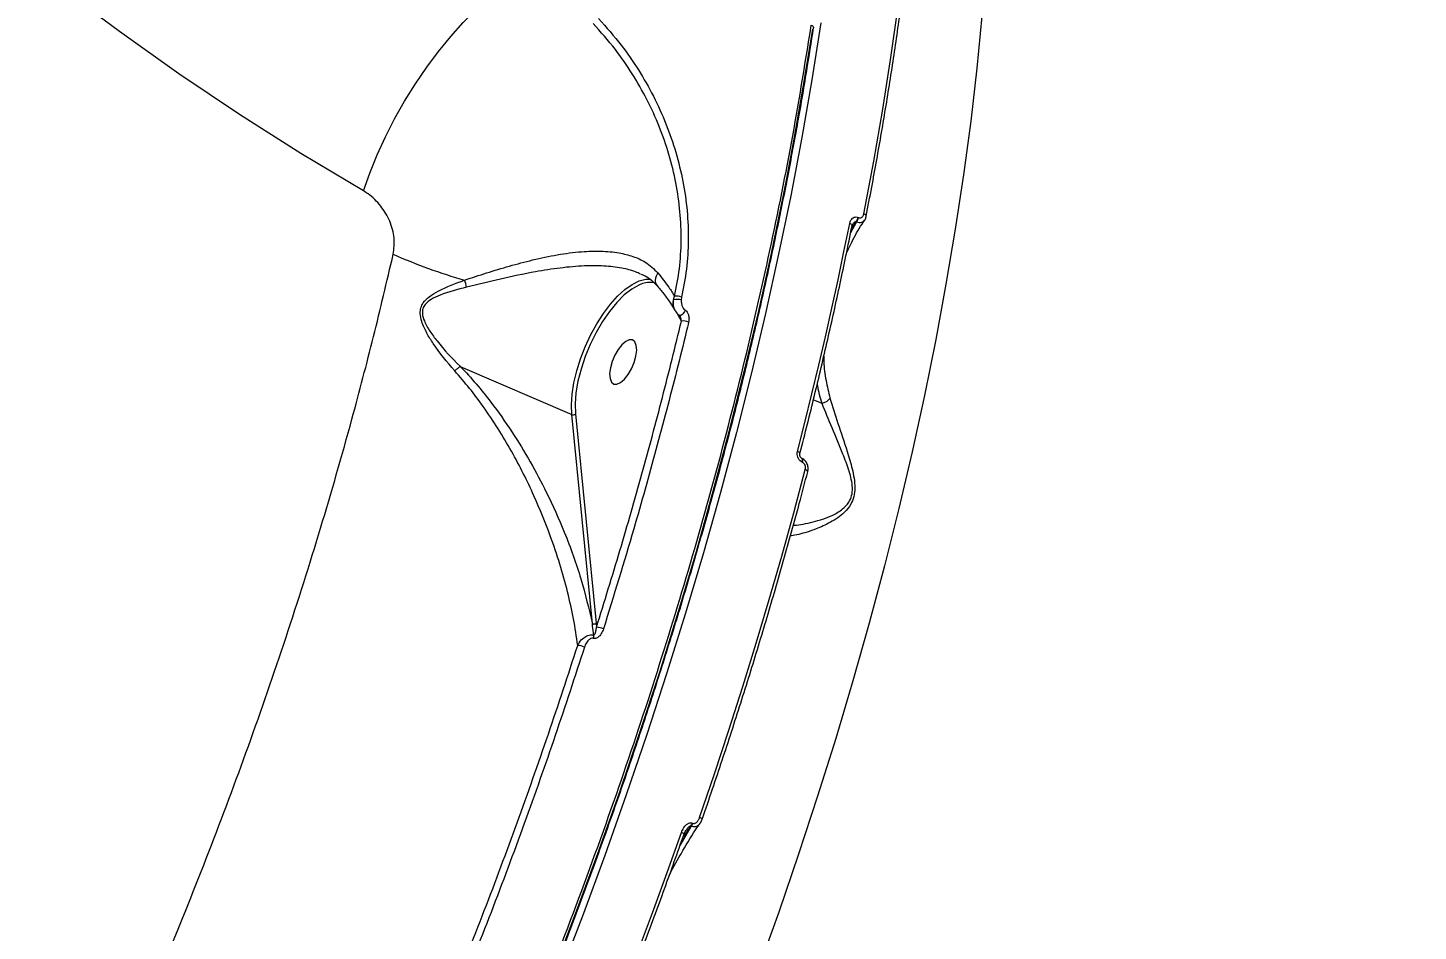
# Model space of a CAD drawing. Header units: millimetres. Extents: x -8092 to 6423, y -6886 to 5604.
# Drawn here: x 415.7 to 676.7, y -2493.7 to -2324 of the extents above; entities that cross this region are included whole.
import ezdxf

# ---------------------------------------------------------------- set-up
doc = ezdxf.new("R2010")
doc.units = ezdxf.units.MM
for name, color, linetype in [('DIKOM_ОБЪЕКТ', 7, 'Continuous'), ('DIKOM_РАЗМЕР_ЗОНА', 7, 'Continuous'), ('DIKOM_РАЗМЕР_ОБЪЕКТА', 7, 'Continuous')]:
    doc.layers.add(name, color=color, linetype=linetype)
doc.styles.add('style1', font='arial.ttf', dxfattribs={"width": 0.8})
doc.dimstyles.new('1-50', dxfattribs={"dimtxt": 300, "dimasz": 200, "dimexe": 100, "dimexo": 0, "dimgap": 100, "dimtad": 1, "dimtxsty": 'style1', "dimcen": 200, "dimclrd": 7, "dimclre": 7, "dimclrt": 7, "dimadec": 1, "dimazin": 2, "dimtfac": 1, "dimtmove": 0, "dimatfit": 2, "dimfxl": 0, "dimlwd": 25, "dimlwe": 18, "dimarcsym": 0})

# ---------------------------------------------------------------- blocks, each defined once
blk = doc.blocks.new('*D9')
at = {"layer": 'Defpoints', "color": 0, "transparency": 16777216}
for p in [(-8092.06, -86.27), (4664.84, -1471.84), (4664.84, -6785.92)]:
    blk.add_point(p, dxfattribs=at)
at = {"layer": 'DIKOM_РАЗМЕР_ЗОНА', "color": 7, "lineweight": 18, "transparency": 16777216}
for p, q in [((-8092.06, -86.27), (-8092.06, -6885.92)), ((4664.84, -1471.84), (4664.84, -6885.92))]:
    blk.add_line(p, q, dxfattribs=at)
at = {"layer": 'DIKOM_РАЗМЕР_ЗОНА', "color": 7, "lineweight": 25, "transparency": 16777216}
blk.add_line((-7892.06, -6785.92), (4464.84, -6785.92), dxfattribs=at)
at = {"layer": 'DIKOM_РАЗМЕР_ЗОНА', "color": 7, "transparency": 16777216}
for points in [[(-7892.06, -6752.58), (-7892.06, -6819.25), (-8092.06, -6785.92)], [(4464.84, -6752.58), (4464.84, -6819.25), (4664.84, -6785.92)]]:
    blk.add_solid(points, dxfattribs=at)
at = {"layer": 'DIKOM_РАЗМЕР_ЗОНА', "color": 7, "transparency": 16777216, "insert": (-2159.84, -6532.75), "char_height": 300, "attachment_point": 5, "style": 'style1'}
blk.add_mtext('12760', dxfattribs=at)
blk = doc.blocks.new('*D10')
at = {"layer": 'Defpoints', "color": 0, "transparency": 16777216}
for p in [(-65.22, 5603.5), (2870.75, -5504.88), (6323.39, -5504.88)]:
    blk.add_point(p, dxfattribs=at)
at = {"layer": 'DIKOM_РАЗМЕР_ЗОНА', "color": 7, "lineweight": 18, "transparency": 16777216}
for p, q in [((-65.22, 5603.5), (6423.39, 5603.5)), ((2870.75, -5504.88), (6423.39, -5504.88))]:
    blk.add_line(p, q, dxfattribs=at)
at = {"layer": 'DIKOM_РАЗМЕР_ЗОНА', "color": 7, "lineweight": 25, "transparency": 16777216}
blk.add_line((6323.39, 5403.5), (6323.39, -5304.88), dxfattribs=at)
at = {"layer": 'DIKOM_РАЗМЕР_ЗОНА', "color": 7, "transparency": 16777216}
for points in [[(6290.06, 5403.5), (6356.72, 5403.5), (6323.39, 5603.5)], [(6290.06, -5304.88), (6356.72, -5304.88), (6323.39, -5504.88)]]:
    blk.add_solid(points, dxfattribs=at)
at = {"layer": 'DIKOM_РАЗМЕР_ЗОНА', "color": 7, "transparency": 16777216, "insert": (6070.22, 308.83), "char_height": 300, "attachment_point": 5, "rotation": 90, "style": 'style1'}
blk.add_mtext('11100', dxfattribs=at)
blk = doc.blocks.new('*D11')
at = {"layer": 'Defpoints', "color": 0, "transparency": 16777216}
for p in [(-6092.06, -310.77), (2568.27, -2361.54), (2568.27, -4925.78)]:
    blk.add_point(p, dxfattribs=at)
at = {"layer": 'DIKOM_РАЗМЕР_ОБЪЕКТА', "color": 7, "lineweight": 18, "transparency": 16777216}
for p, q in [((-6092.06, -310.77), (-6092.06, -5025.78)), ((2568.27, -2361.54), (2568.27, -5025.78))]:
    blk.add_line(p, q, dxfattribs=at)
at = {"layer": 'DIKOM_РАЗМЕР_ОБЪЕКТА', "color": 7, "lineweight": 25, "transparency": 16777216}
blk.add_line((-5892.06, -4925.78), (2368.27, -4925.78), dxfattribs=at)
at = {"layer": 'DIKOM_РАЗМЕР_ОБЪЕКТА', "color": 7, "transparency": 16777216}
for points in [[(-5892.06, -4892.44), (-5892.06, -4959.11), (-6092.06, -4925.78)], [(2368.27, -4892.44), (2368.27, -4959.11), (2568.27, -4925.78)]]:
    blk.add_solid(points, dxfattribs=at)
at = {"layer": 'DIKOM_РАЗМЕР_ОБЪЕКТА', "color": 7, "transparency": 16777216, "insert": (-2605.9, -4672.61), "char_height": 300, "attachment_point": 5, "style": 'style1'}
blk.add_mtext('8660', dxfattribs=at)
blk = doc.blocks.new('*D12')
at = {"layer": 'Defpoints', "color": 0, "transparency": 16777216}
for p in [(529.59, 4103.5), (2292.6, -3779.74), (5226.02, -3779.74)]:
    blk.add_point(p, dxfattribs=at)
at = {"layer": 'DIKOM_РАЗМЕР_ОБЪЕКТА', "color": 7, "lineweight": 18, "transparency": 16777216}
for p, q in [((529.59, 4103.5), (5326.02, 4103.5)), ((2292.6, -3779.74), (5326.02, -3779.74))]:
    blk.add_line(p, q, dxfattribs=at)
at = {"layer": 'DIKOM_РАЗМЕР_ОБЪЕКТА', "color": 7, "lineweight": 25, "transparency": 16777216}
blk.add_line((5226.02, 3903.5), (5226.02, -3579.74), dxfattribs=at)
at = {"layer": 'DIKOM_РАЗМЕР_ОБЪЕКТА', "color": 7, "transparency": 16777216}
for points in [[(5192.69, 3903.5), (5259.35, 3903.5), (5226.02, 4103.5)], [(5192.69, -3579.74), (5259.35, -3579.74), (5226.02, -3779.74)]]:
    blk.add_solid(points, dxfattribs=at)
at = {"layer": 'DIKOM_РАЗМЕР_ОБЪЕКТА', "color": 7, "transparency": 16777216, "insert": (4972.85, 245.42), "char_height": 300, "attachment_point": 5, "rotation": 90, "style": 'style1'}
blk.add_mtext('7880', dxfattribs=at)

msp = doc.modelspace()

# ---------------------------------------------------------------- linework, layer by layer
at = {"layer": 'DIKOM_ОБЪЕКТ', "color": 7, "linetype": 'Continuous', "lineweight": 15}
for p, q in [((570.182, -2362.506), (571.284, -2360.525)), ((571.199, -2360.488), (570.359, -2361.631)), ((571.284, -2360.525), (571.199, -2360.488)), ((571.563, -2359.655), (571.649, -2359.692)), ((536.949, -2375.144), (537.135, -2374.451)), ((538.439, -2374.635), (538.37, -2375.121)), ((537.026, -2376.824), (537.063, -2376.883)), ((537.081, -2376.869), (537.181, -2377.029)), ((537.803, -2378.027), (537.587, -2377.624)), ((538.405, -2379.139), (537.803, -2378.027)), ((496.893, -2387.624), (517.801, -2396.678)), ((564.813, -2394.614), (563.169, -2393.902)), ((521.682, -2435.962), (517.801, -2396.678)), ((518.494, -2396.55), (522.375, -2435.834)), ((560.965, -2404.852), (560.938, -2404.84)), ((561.079, -2405.625), (561.051, -2405.613)), ((522.375, -2435.834), (522.451, -2436.618)), ((538.148, -2477.579), (540.259, -2474.001)), ((540.159, -2473.957), (538.765, -2475.838)), ((540.259, -2474.001), (540.159, -2473.957)), ((540.454, -2473.389), (540.555, -2473.433))]:
    msp.add_line(p, q, dxfattribs=at)
at = {"layer": 'DIKOM_ОБЪЕКТ', "color": 7, "linetype": 'Continuous', "lineweight": 15, "flags": 128}
for points in [[(478.699, -2354.674), (466.98, -2347.653), (455.436, -2340.324), (444.073, -2332.692), (432.897, -2324.76), (421.915, -2316.532), (411.132, -2308.014), (400.555, -2299.21), (390.189, -2290.125), (380.04, -2280.763), (370.114, -2271.131), (360.415, -2261.233), (350.95, -2251.074), (341.723, -2240.661), (332.74, -2229.998)], [(572.647, -2358.97), (574.501, -2349.112), (576.199, -2339.335), (577.739, -2329.645), (579.121, -2320.049), (580.343, -2310.554), (581.405, -2301.166), (582.305, -2291.893), (583.044, -2282.739)], [(478.699, -2354.674), (479.889, -2351.316), (481.272, -2347.919), (482.835, -2344.515), (484.564, -2341.136), (486.442, -2337.812), (488.454, -2334.573), (490.58, -2331.449), (492.801, -2328.468), (495.097, -2325.658), (497.448, -2323.044), (499.83, -2320.65), (502.224, -2318.498), (504.606, -2316.608), (506.956, -2314.996), (509.252, -2313.677)], [(594.822, -2321.844), (593.866, -2331.653), (592.711, -2341.602), (591.359, -2351.68), (589.812, -2361.879), (588.07, -2372.189), (586.136, -2382.6), (584.011, -2393.103), (581.697, -2403.688), (579.196, -2414.345), (576.511, -2425.064), (573.643, -2435.835), (570.597, -2446.649), (567.374, -2457.495), (563.977, -2468.362), (560.411, -2479.242), (556.677, -2490.123), (552.78, -2500.996)], [(564.605, -2323.112), (562.906, -2333.829), (561.014, -2344.652), (558.931, -2355.573), (556.659, -2366.582), (554.199, -2377.671), (551.553, -2388.831), (548.724, -2400.05), (545.715, -2411.321), (542.526, -2422.633), (539.163, -2433.978), (535.626, -2445.345), (531.92, -2456.726), (528.047, -2468.11), (524.01, -2479.487), (519.813, -2490.849), (515.46, -2502.186)], [(558.177, -2352.375), (559.648, -2344.571), (561.535, -2333.773), (563.05, -2324.276)], [(562.779, -2323.567), (562.929, -2323.643), (563.052, -2323.728), (563.144, -2323.82), (563.201, -2323.915), (563.22, -2324.008), (563.216, -2324.05)], [(476.457, -2585.946), (479.752, -2579.395), (485.079, -2568.526), (490.278, -2557.567), (495.344, -2546.526), (500.274, -2535.412), (505.063, -2524.235), (509.707, -2513.005), (514.202, -2501.73), (518.545, -2490.42), (522.732, -2479.085), (526.759, -2467.735), (530.623, -2456.378), (534.321, -2445.025), (537.849, -2433.685), (541.205, -2422.367), (544.385, -2411.081), (547.388, -2399.837), (550.21, -2388.645), (552.849, -2377.512), (555.303, -2366.449), (557.57, -2355.466), (558.177, -2352.375)], [(573.091, -2359.418), (573.093, -2359.362), (573.065, -2359.282), (573.004, -2359.2), (572.911, -2359.119), (572.791, -2359.042), (572.647, -2358.97)], [(560.198, -2403.591), (561.572, -2398.187), (562.904, -2392.797), (564.193, -2387.421), (565.44, -2382.061), (566.644, -2376.717), (567.804, -2371.39), (568.921, -2366.081), (569.994, -2360.792)], [(570.439, -2361.237), (570.442, -2361.2), (570.421, -2361.118), (570.363, -2361.033), (570.269, -2360.948), (570.145, -2360.867), (569.994, -2360.792)], [(517.801, -2396.678), (517.741, -2394.854), (517.882, -2392.852), (518.223, -2390.714), (518.756, -2388.487), (519.468, -2386.221), (520.345, -2383.962), (521.367, -2381.762), (522.513, -2379.666), (523.757, -2377.722), (525.073, -2375.971), (526.432, -2374.45), (527.804, -2373.194), (529.16, -2372.229), (530.47, -2371.576), (531.706, -2371.249), (532.51, -2371.218)], [(531.114, -2372.092), (530.432, -2372.355), (529.074, -2373.123), (527.676, -2374.221), (526.274, -2375.623), (524.901, -2377.295), (523.59, -2379.197), (522.372, -2381.282), (521.277, -2383.501), (520.332, -2385.799), (519.559, -2388.121), (518.977, -2390.412), (518.601, -2392.615), (518.438, -2394.677), (518.494, -2396.55)], [(539.12, -2377.053), (538.999, -2377.297), (538.846, -2377.536), (538.672, -2377.751), (538.491, -2377.924), (538.319, -2378.041), (538.168, -2378.093), (538.076, -2378.086)], [(538.076, -2378.086), (538.052, -2378.076), (538.038, -2378.068)], [(529.216, -2382.654), (528.626, -2382.627), (527.942, -2382.937), (527.219, -2383.561), (526.517, -2384.447), (525.891, -2385.523), (525.393, -2386.703), (525.063, -2387.891), (524.928, -2388.99), (524.998, -2389.911), (525.269, -2390.581), (525.717, -2390.944), (526.307, -2390.972), (526.991, -2390.661), (527.714, -2390.038), (528.416, -2389.152), (529.042, -2388.075), (529.54, -2386.896), (529.87, -2385.708), (530.005, -2384.609), (529.934, -2383.687), (529.664, -2383.017), (529.216, -2382.654)], [(560.654, -2403.988), (560.657, -2403.953), (560.632, -2403.886), (560.571, -2403.814), (560.475, -2403.739), (560.349, -2403.663), (560.198, -2403.591)], [(560.935, -2404.838), (560.944, -2404.842), (561.027, -2404.914), (561.081, -2405.036), (561.104, -2405.199), (561.094, -2405.396), (561.051, -2405.613)], [(560.965, -2404.852), (560.971, -2404.854), (561.054, -2404.926), (561.109, -2405.047), (561.131, -2405.211), (561.121, -2405.408), (561.079, -2405.625)], [(541.827, -2472.331), (544.616, -2464.137), (547.318, -2455.945), (549.933, -2447.757), (552.46, -2439.577), (554.897, -2431.409), (557.244, -2423.256), (559.498, -2415.123), (561.661, -2407.011)], [(562.118, -2407.406), (562.117, -2407.357), (562.086, -2407.292), (562.022, -2407.223), (561.927, -2407.152), (561.805, -2407.08), (561.661, -2407.011)], [(515.097, -2535.087), (518.243, -2527.656), (521.325, -2520.203), (524.342, -2512.729), (527.293, -2505.238), (530.177, -2497.732), (532.992, -2490.214), (535.738, -2482.688), (538.414, -2475.155)]]:
    msp.add_lwpolyline(points, dxfattribs=at)
at = {"layer": 'DIKOM_ОБЪЕКТ', "color": 7, "linetype": 'Continuous', "lineweight": 15}
for centre, radius, start, end in [((569.439, -2359.221), 2.168, 324.24515, 348.43584), ((569.524, -2359.258), 2.168, 324.24515, 348.43584), ((525.618, -2273.478), 101.851, 246.06535, 254.08237), ((490.088, -2374.408), 8.162, 11.68408, 21.4498), ((532.456, -2375.851), 3.991, 74.29216, 109.65276), ((538.684, -2375.906), 1.895, 156.29805, 208.9838), ((537.705, -2377.931), 2.888, 76.6881, 105.17689), ((537.475, -2376.756), 2.33, 65.58373, 98.40769), ((538.801, -2381.333), 2.23, 64.61477, 100.23896), ((518.05, -2396.086), 0.642, 247.19059, 313.74859), ((521.931, -2435.371), 0.641, 247.16878, 313.80853), ((522.324, -2440.029), 3.413, 65.0682, 87.85799), ((518.632, -2443.805), 3.806, 65.59764, 85.37429), ((520.386, -2438.388), 1.561, 348.32992, 10.53374), ((538.41, -2472.687), 2.162, 324.01772, 341.04894), ((538.507, -2472.729), 2.165, 324.02494, 341.03225), ((541.633, -2473.157), 0.849, 37.22368, 76.7879), ((538.225, -2475.983), 0.85, 37.78261, 77.20372)]:
    msp.add_arc(centre, radius, start, end, dxfattribs=at)
for points, knots in [([(573.091, -2359.418), (573.441, -2357.606), (574.455, -2352.348), (576.003, -2343.71), (577.679, -2333.54), (579.179, -2323.471), (580.505, -2313.51), (581.655, -2303.662), (582.612, -2294.109), (583.18, -2287.333), (583.44, -2283.788), (583.48, -2283.249)], [0, 0, 0, 0, 0.0688413, 0.1996556, 0.3304781, 0.4613015, 0.5921322, 0.7229665, 0.8538046, 0.9777649, 1, 1, 1, 1]), ([(522.841, -2322.296), (524.301, -2323.936), (526.993, -2326.958), (530.395, -2331.922), (533.215, -2336.865), (535.575, -2342.051), (537.43, -2347.413), (538.764, -2352.884), (539.564, -2358.412), (539.776, -2363.927), (539.465, -2369.38), (538.78, -2372.885), (538.439, -2374.635)], [0, 0, 0, 0, 0.1166798, 0.2150843, 0.3137984, 0.412201, 0.5100592, 0.6082266, 0.7060859, 0.8039542, 0.9021322, 1, 1, 1, 1]), ([(198.315, -2852.236), (201.103, -2852.249), (207.621, -2852.28), (218.355, -2850.854), (230.395, -2848.18), (242.662, -2844.244), (255.092, -2839.141), (267.64, -2832.924), (280.509, -2825.495), (293.668, -2816.827), (307.076, -2806.92), (320.44, -2795.991), (333.714, -2784.105), (346.856, -2771.34), (360.08, -2757.49), (373.344, -2742.556), (386.599, -2726.564), (399.404, -2710.064), (411.728, -2693.162), (423.554, -2675.969), (435.225, -2658.002), (446.695, -2639.288), (457.923, -2619.873), (468.81, -2599.91), (479.317, -2579.451), (489.409, -2558.557), (499.113, -2537.157), (508.377, -2515.305), (517.159, -2493.066), (525.264, -2470.93), (532.682, -2448.971), (539.415, -2427.257), (545.571, -2405.435), (551.11, -2383.574), (555.978, -2361.763), (559.88, -2341.726), (561.89, -2329.135), (562.779, -2323.567)], [0, 0, 0, 0, 0.0220395, 0.0515326, 0.0810498, 0.1105429, 0.1392036, 0.1678863, 0.1965469, 0.22604, 0.2555572, 0.2850504, 0.313711, 0.3423937, 0.3710544, 0.4005474, 0.4300646, 0.4595577, 0.4871865, 0.5148349, 0.5424636, 0.5708354, 0.5992285, 0.6276002, 0.656261, 0.6849437, 0.7136044, 0.7430977, 0.7726147, 0.8021081, 0.8307687, 0.8594515, 0.8881121, 0.9176055, 0.9471227, 0.9766159, 1, 1, 1, 1]), ([(198.582, -2852.412), (199.776, -2852.43), (202.756, -2852.476), (207.633, -2852.211), (213.195, -2851.66), (218.855, -2850.801), (224.61, -2849.649), (230.462, -2848.199), (236.415, -2846.45), (242.462, -2844.403), (248.585, -2842.067), (254.758, -2839.448), (260.962, -2836.554), (267.196, -2833.387), (273.461, -2829.947), (279.759, -2826.235), (286.093, -2822.248), (292.465, -2817.986), (298.875, -2813.449), (305.326, -2808.634), (311.819, -2803.54), (318.356, -2798.165), (324.919, -2792.525), (331.481, -2786.642), (338.018, -2780.536), (344.521, -2774.215), (350.995, -2767.679), (357.442, -2760.923), (363.865, -2753.947), (370.265, -2746.749), (376.644, -2739.327), (383.003, -2731.678), (389.345, -2723.8), (395.672, -2715.691), (401.972, -2707.364), (408.216, -2698.856), (414.383, -2690.197), (420.463, -2681.401), (426.462, -2672.46), (432.381, -2663.373), (438.22, -2654.141), (443.979, -2644.764), (449.658, -2635.241), (455.258, -2625.574), (460.777, -2615.761), (466.216, -2605.803), (471.569, -2595.709), (476.823, -2585.506), (481.959, -2575.228), (486.968, -2564.893), (491.847, -2554.507), (496.598, -2544.069), (501.22, -2533.579), (505.715, -2523.036), (510.082, -2512.441), (514.32, -2501.794), (518.43, -2491.096), (522.411, -2480.346), (526.261, -2469.549), (529.972, -2458.729), (533.531, -2447.922), (536.93, -2437.154), (540.165, -2426.435), (543.237, -2415.764), (546.147, -2405.139), (548.895, -2394.56), (551.48, -2384.028), (553.904, -2373.543), (556.165, -2363.106), (558.265, -2352.715), (560.196, -2342.377), (561.856, -2332.808), (562.793, -2326.733), (563.206, -2324.049)], [0, 0, 0, 0, 0.0094077, 0.0234758, 0.0375496, 0.0516398, 0.0657619, 0.0799312, 0.0941628, 0.1084718, 0.1228261, 0.137127, 0.1513571, 0.1655334, 0.1796719, 0.193788, 0.2078977, 0.2220155, 0.2361532, 0.2503267, 0.264552, 0.278845, 0.2932013, 0.3075359, 0.3217851, 0.3359737, 0.3501176, 0.3642335, 0.378337, 0.3924445, 0.4065669, 0.4207201, 0.43492, 0.4491828, 0.4635203, 0.477859, 0.4920988, 0.5062929, 0.5204523, 0.534589, 0.5487143, 0.5628396, 0.5769743, 0.5911282, 0.6053129, 0.6195395, 0.6338198, 0.6481184, 0.6623744, 0.6765811, 0.6907508, 0.7048944, 0.7190234, 0.7331492, 0.7472821, 0.7614309, 0.7756066, 0.7898211, 0.8040855, 0.8183883, 0.8326642, 0.8468851, 0.8610655, 0.8752172, 0.8893511, 0.9034786, 0.9176113, 0.9317562, 0.9459252, 0.9601293, 0.9743795, 0.9886794, 1, 1, 1, 1]), ([(537.135, -2374.451), (537.469, -2372.74), (538.138, -2369.31), (538.439, -2363.974), (538.229, -2358.577), (537.442, -2353.166), (536.13, -2347.811), (534.308, -2342.562), (531.99, -2337.484), (529.222, -2332.644), (525.883, -2327.781), (523.243, -2324.821), (521.81, -2323.215)], [0, 0, 0, 0, 0.097771, 0.1958575, 0.2936302, 0.391458, 0.4895931, 0.5874253, 0.6858966, 0.7846811, 0.8831564, 1, 1, 1, 1]), ([(484.298, -2366.571), (484.421, -2365.56), (484.67, -2363.506), (483.752, -2360.27), (482.033, -2357.39), (480.18, -2355.598), (478.997, -2354.86), (478.699, -2354.674)], [0, 0, 0, 0, 0.2187125, 0.4447775, 0.679408, 0.9192004, 1, 1, 1, 1]), ([(569.994, -2360.792), (570.001, -2360.761), (570.049, -2360.535), (570.196, -2360.174), (570.494, -2359.812), (570.831, -2359.612), (571.195, -2359.541), (571.441, -2359.617), (571.563, -2359.655)], [0, 0, 0, 0, 0.0392367, 0.2872326, 0.4951967, 0.6709949, 0.8352969, 1, 1, 1, 1]), ([(571.649, -2359.692), (571.728, -2359.717), (571.887, -2359.767), (572.122, -2359.722), (572.336, -2359.593), (572.521, -2359.364), (572.612, -2359.135), (572.642, -2358.992), (572.647, -2358.97)], [0, 0, 0, 0, 0.1673406, 0.3344844, 0.5091505, 0.7131106, 0.9577843, 1, 1, 1, 1]), ([(572.777, -2360.184), (572.798, -2360.157), (572.961, -2359.958), (573.072, -2359.683), (573.082, -2359.435), (573.083, -2359.416)], [0, 0, 0, 0, 0.12372159, 0.93284915, 1, 1, 1, 1]), ([(560.654, -2403.988), (561.13, -2402.126), (562.511, -2396.726), (564.672, -2387.825), (567.08, -2377.313), (568.984, -2368.455), (570.061, -2363.116), (570.439, -2361.237)], [0, 0, 0, 0, 0.1293239, 0.3750563, 0.6207997, 0.8665445, 1, 1, 1, 1]), ([(569.396, -2366.372), (569.721, -2365.671), (570.579, -2363.817), (571.73, -2361.753), (572.628, -2360.425), (572.786, -2360.19)], [0, 0, 0, 0, 0.3340059, 0.882294, 1, 1, 1, 1]), ([(570.452, -2361.246), (570.462, -2361.181), (570.487, -2361.027), (570.543, -2360.949), (570.576, -2360.904)], [0, 0, 0, 0, 0.4196242, 1, 1, 1, 1]), ([(571.199, -2360.488), (571.176, -2360.481), (571.132, -2360.468), (571.025, -2360.485), (570.88, -2360.565), (570.717, -2360.713), (570.624, -2360.841), (570.578, -2360.904)], [0, 0, 0, 0, 0.0945335, 0.1877713, 0.4166718, 0.714041, 1, 1, 1, 1]), ([(572.781, -2360.186), (572.705, -2360.286), (572.552, -2360.488), (572.188, -2360.637), (571.758, -2360.672), (571.443, -2360.574), (571.284, -2360.525)], [0, 0, 0, 0, 0.2489032, 0.4983911, 0.7465374, 1, 1, 1, 1]), ([(166.004, -2795.924), (169.329, -2795.841), (175.981, -2795.674), (186.395, -2794.035), (197.191, -2791.361), (208.384, -2787.514), (219.932, -2782.506), (231.584, -2776.439), (243.297, -2769.362), (255.028, -2761.341), (266.968, -2752.246), (279.083, -2742.061), (291.334, -2730.797), (303.454, -2718.699), (315.404, -2705.827), (327.15, -2692.257), (338.88, -2677.771), (350.552, -2662.382), (362.121, -2646.121), (373.341, -2629.337), (384.179, -2612.098), (394.614, -2594.481), (404.809, -2576.208), (414.717, -2557.318), (424.296, -2537.86), (433.341, -2518.246), (441.835, -2498.545), (449.769, -2478.825), (457.265, -2458.785), (464.275, -2438.48), (470.766, -2417.975), (476.176, -2399.14), (480.685, -2381.992), (483.093, -2371.714), (484.298, -2366.571)], [0, 0, 0, 0, 0.0311785, 0.0623809, 0.0935594, 0.1256442, 0.1577552, 0.1898399, 0.2210201, 0.2522244, 0.2834047, 0.3154897, 0.3476009, 0.3796861, 0.410889, 0.4421159, 0.4733188, 0.5054256, 0.5375585, 0.5696655, 0.6009196, 0.6321978, 0.6634523, 0.6956101, 0.7277938, 0.759952, 0.791284, 0.8226406, 0.8539727, 0.8862088, 0.918471, 0.9507074, 0.9753303, 1, 1, 1, 1]), ([(497.685, -2371.424), (499.059, -2370.971), (501.811, -2370.064), (506.098, -2368.769), (510.546, -2367.582), (515.109, -2366.612), (519.436, -2366.033), (523.332, -2365.915), (526.578, -2366.211), (529.349, -2366.926), (531.939, -2368.067), (533.248, -2369.352), (533.993, -2370.084)], [0, 0, 0, 0, 0.1075949, 0.2154937, 0.3229214, 0.4368075, 0.5505795, 0.644163, 0.7376607, 0.816613, 0.895509, 1, 1, 1, 1]), ([(530.724, -2370.292), (530.42, -2370.146), (529.369, -2369.64), (527.064, -2369.109), (523.865, -2368.722), (519.97, -2368.721), (515.654, -2369.104), (510.337, -2369.946), (504.383, -2371.208), (500.183, -2372.239), (498.081, -2372.755)], [0, 0, 0, 0, 0.0365474, 0.1265111, 0.2351816, 0.343963, 0.4785538, 0.6132845, 0.8065085, 1, 1, 1, 1]), ([(533.993, -2370.084), (533.969, -2370.119), (533.832, -2370.316), (533.601, -2370.76), (533.457, -2371.404), (533.52, -2372.008), (533.736, -2372.278), (533.827, -2372.392)], [0, 0, 0, 0, 0.0437923, 0.2452783, 0.521379, 0.7974896, 1, 1, 1, 1]), ([(533.993, -2370.084), (534.71, -2370.992), (535.899, -2372.499), (536.783, -2373.896), (537.135, -2374.451)], [0, 0, 0, 0, 0.6025812, 1, 1, 1, 1]), ([(495.849, -2388.477), (494.436, -2386.81), (492.525, -2384.557), (490.565, -2381.371), (489.673, -2379.493), (489.305, -2377.85), (489.434, -2376.611), (489.995, -2375.481), (491.132, -2374.416), (493.66, -2372.912), (495.996, -2372.048), (497.685, -2371.424)], [0, 0, 0, 0, 0.2657856, 0.3593746, 0.4543066, 0.517755, 0.5632788, 0.6085757, 0.6803145, 0.7688737, 1, 1, 1, 1]), ([(530.765, -2370.281), (531.046, -2370.399), (531.817, -2370.722), (532.84, -2371.431), (533.467, -2372.093), (533.783, -2372.427)], [0, 0, 0, 0, 0.22218, 0.6078337, 1, 1, 1, 1]), ([(533.78, -2372.395), (534.209, -2372.917), (535.167, -2374.085), (536.243, -2375.576), (536.798, -2376.487), (537.011, -2376.838)], [0, 0, 0, 0, 0.3327473, 0.743684, 1, 1, 1, 1]), ([(498.081, -2372.755), (496.382, -2373.192), (494.05, -2373.791), (491.491, -2374.941), (490.348, -2375.79), (489.796, -2376.767), (489.718, -2377.879), (490.19, -2379.365), (491.166, -2381.073), (493.365, -2383.976), (495.308, -2386.151), (496.881, -2387.62), (496.883, -2387.622)], [0, 0, 0, 0, 0.2369828, 0.3252747, 0.3938179, 0.4351306, 0.4764599, 0.5364578, 0.6308587, 0.7257843, 0.9996884, 1, 1, 1, 1]), ([(537.324, -2377.272), (537.281, -2377.213), (537.067, -2376.918), (536.878, -2376.172), (536.924, -2375.504), (536.949, -2375.144)], [0, 0, 0, 0, 0.1035687, 0.5174807, 1, 1, 1, 1]), ([(538.37, -2375.121), (538.372, -2375.371), (538.377, -2375.825), (538.58, -2376.426), (538.839, -2376.833), (539.039, -2376.99), (539.12, -2377.053)], [0, 0, 0, 0, 0.3466928, 0.6312135, 0.8512975, 1, 1, 1, 1]), ([(537.307, -2377.288), (537.455, -2377.516), (537.658, -2377.826), (537.971, -2377.996), (538.055, -2378.041)], [0, 0, 0, 0, 0.7327268, 1, 1, 1, 1]), ([(539.12, -2377.053), (539.157, -2377.08), (539.301, -2377.183), (539.534, -2377.46), (539.759, -2377.961), (539.869, -2378.621), (539.796, -2379.078), (539.757, -2379.318)], [0, 0, 0, 0, 0.0579326, 0.2244968, 0.4300693, 0.7005115, 1, 1, 1, 1]), ([(522.451, -2436.618), (523.94, -2431.81), (526.918, -2422.192), (531.032, -2407.793), (534.905, -2393.422), (537.238, -2383.9), (538.405, -2379.139)], [0, 0, 0, 0, 0.2493172, 0.4986308, 0.7493153, 1, 1, 1, 1]), ([(539.757, -2379.318), (539.61, -2379.929), (538.876, -2382.985), (536.906, -2390.953), (533.678, -2403.276), (529.158, -2419.421), (525.693, -2430.666), (523.762, -2436.934)], [0, 0, 0, 0, 0.0321595, 0.1607918, 0.4182849, 0.6757752, 1, 1, 1, 1]), ([(538.041, -2378.069), (538.04, -2378.068), (538.035, -2378.066), (538.048, -2378.073), (538.078, -2378.1), (538.119, -2378.149), (538.145, -2378.193), (538.159, -2378.218)], [0, 0, 0, 0, 0.1258538, 0.3598747, 0.5463754, 0.7508872, 1, 1, 1, 1]), ([(538.405, -2379.139), (538.39, -2379.009), (538.362, -2378.771), (538.279, -2378.458), (538.187, -2378.279), (538.156, -2378.219)], [0, 0, 0, 0, 0.4434476, 0.81545, 1, 1, 1, 1]), ([(565.138, -2385.684), (565.138, -2386.039), (565.136, -2387.599), (565.475, -2390.245), (566.028, -2392.473), (566.296, -2393.55)], [0, 0, 0, 0, 0.1319012, 0.5804101, 1, 1, 1, 1]), ([(495.849, -2388.477), (495.881, -2388.448), (496.079, -2388.271), (496.467, -2387.936), (496.736, -2387.733), (496.883, -2387.622)], [0, 0, 0, 0, 0.0794637, 0.4971644, 1, 1, 1, 1]), ([(496.883, -2387.622), (496.884, -2387.622), (496.885, -2387.621), (496.889, -2387.622), (496.892, -2387.623), (496.893, -2387.624)], [0, 0, 0, 0, 0.2380816, 0.5586791, 1, 1, 1, 1]), ([(496.893, -2387.624), (497.905, -2388.718), (499.93, -2390.907), (503.203, -2395.019), (506.661, -2399.916), (510.099, -2405.576), (513.438, -2411.889), (516.723, -2419.239), (519.721, -2427.552), (521.028, -2433.159), (521.682, -2435.962)], [0, 0, 0, 0, 0.0717636, 0.1435711, 0.2576766, 0.3721842, 0.4865154, 0.639733, 0.8198577, 1, 1, 1, 1]), ([(518.939, -2440.011), (518.697, -2438.367), (518.214, -2435.078), (517.07, -2429.974), (515.623, -2424.763), (513.597, -2418.744), (511.285, -2413.054), (508.759, -2407.747), (506.526, -2403.54), (504.03, -2399.32), (501.393, -2395.375), (498.685, -2391.734), (496.797, -2389.566), (495.849, -2388.477)], [0, 0, 0, 0, 0.1007612, 0.201525, 0.3037915, 0.4060549, 0.5490224, 0.6279418, 0.7068478, 0.7872949, 0.8677083, 0.9335548, 1, 1, 1, 1]), ([(564.817, -2394.615), (564.497, -2393.522), (564.122, -2392.243), (563.966, -2390.916), (563.943, -2390.723)], [0, 0, 0, 0, 0.8546951, 1, 1, 1, 1]), ([(566.296, -2393.55), (566.776, -2395.121), (567.749, -2398.303), (569.309, -2402.821), (570.36, -2406.323), (570.84, -2408.625), (571.011, -2410.401), (570.828, -2412.134), (570.163, -2413.752), (569.066, -2415.056), (567.744, -2416.108), (565.907, -2417.207), (563.318, -2418.37), (560.886, -2419.097), (559.372, -2419.412), (558.924, -2419.423), (558.864, -2419.425)], [0, 0, 0, 0, 0.1333192, 0.2698844, 0.348924, 0.3889496, 0.4301383, 0.4686836, 0.5073106, 0.5591595, 0.610631, 0.6622174, 0.7690815, 0.913741, 0.9884301, 1, 1, 1, 1]), ([(566.296, -2393.55), (566.268, -2393.597), (566.179, -2393.753), (565.92, -2394.04), (565.452, -2394.382), (565.028, -2394.537), (564.817, -2394.615)], [0, 0, 0, 0, 0.1074993, 0.3494804, 0.6747593, 1, 1, 1, 1]), ([(559.416, -2417.428), (559.495, -2417.43), (560.491, -2417.459), (562.458, -2416.99), (564.945, -2416.339), (566.84, -2415.617), (568.52, -2414.606), (569.785, -2413.375), (570.434, -2411.934), (570.552, -2410.396), (570.328, -2408.86), (570.037, -2407.793), (569.538, -2406.18), (568.448, -2403.349), (566.626, -2399.101), (565.418, -2396.11), (564.813, -2394.614)], [0, 0, 0, 0, 0.014125, 0.176201, 0.2521646, 0.3281709, 0.4035244, 0.4569077, 0.4953871, 0.5337745, 0.5726706, 0.6118126, 0.6182167, 0.7033503, 0.8516399, 1, 1, 1, 1]), ([(564.813, -2394.614), (564.814, -2394.614), (564.814, -2394.615), (564.816, -2394.615), (564.816, -2394.615), (564.817, -2394.615)], [0, 0, 0, 0, 0.42461826, 0.7648713, 1, 1, 1, 1]), ([(561.051, -2405.613), (560.99, -2405.583), (560.789, -2405.484), (560.484, -2405.192), (560.225, -2404.709), (560.107, -2404.139), (560.168, -2403.773), (560.198, -2403.591)], [0, 0, 0, 0, 0.0931333, 0.3039114, 0.5302373, 0.765192, 1, 1, 1, 1]), ([(560.934, -2404.836), (560.922, -2404.831), (560.897, -2404.821), (560.821, -2404.757), (560.743, -2404.653), (560.673, -2404.504), (560.629, -2404.319), (560.622, -2404.131), (560.649, -2404.033), (560.66, -2403.991)], [0, 0, 0, 0, 0.1089151, 0.2377685, 0.3621319, 0.5016533, 0.6687233, 0.8582765, 1, 1, 1, 1]), ([(562.103, -2407.4), (562.123, -2407.342), (562.222, -2407.042), (562.193, -2406.417), (561.927, -2405.674), (561.478, -2405.117), (561.109, -2404.944), (560.956, -2404.872)], [0, 0, 0, 0, 0.0605734, 0.3168051, 0.5932267, 0.83079, 1, 1, 1, 1]), ([(561.661, -2407.011), (561.681, -2406.886), (561.723, -2406.637), (561.643, -2406.248), (561.467, -2405.915), (561.257, -2405.713), (561.12, -2405.645), (561.079, -2405.625)], [0, 0, 0, 0, 0.2336369, 0.4673826, 0.6955994, 0.9087757, 1, 1, 1, 1]), ([(542.309, -2472.644), (542.957, -2470.757), (544.836, -2465.285), (547.833, -2456.228), (551.249, -2445.48), (554.51, -2434.748), (557.614, -2424.04), (560.135, -2414.927), (561.594, -2409.393), (562.118, -2407.406)], [0, 0, 0, 0, 0.0864654, 0.2507517, 0.4150423, 0.5793365, 0.7436341, 0.9079309, 1, 1, 1, 1]), ([(521.921, -2438.102), (521.904, -2437.949), (521.827, -2437.235), (521.746, -2436.522), (521.682, -2435.962)], [0, 0, 0, 0, 0.2148154, 1, 1, 1, 1]), ([(523.762, -2436.934), (523.71, -2437.081), (523.546, -2437.547), (523.172, -2438.15), (522.68, -2438.572), (522.27, -2438.744), (522.033, -2438.717), (521.915, -2438.703)], [0, 0, 0, 0, 0.1605457, 0.5081496, 0.731867, 0.8653618, 1, 1, 1, 1]), ([(521.921, -2438.102), (521.941, -2438.1), (521.985, -2438.096), (522.062, -2438.036), (522.173, -2437.877), (522.31, -2437.506), (522.403, -2437.061), (522.44, -2436.726), (522.451, -2436.618)], [0, 0, 0, 0, 0.0382127, 0.0818688, 0.1920133, 0.4180126, 0.8124781, 1, 1, 1, 1]), ([(494.903, -2506.272), (497.09, -2500.798), (501.464, -2489.849), (507.622, -2473.297), (513.502, -2456.674), (517.127, -2445.566), (518.939, -2440.011)], [0, 0, 0, 0, 0.2490999, 0.4982004, 0.7490975, 1, 1, 1, 1]), ([(520.205, -2440.339), (518.402, -2445.865), (514.796, -2456.918), (508.922, -2473.537), (502.739, -2490.166), (498.324, -2501.218), (496.117, -2506.744)], [0, 0, 0, 0, 0.2490981, 0.4981981, 0.749099, 1, 1, 1, 1]), ([(518.939, -2440.011), (519.027, -2439.843), (519.314, -2439.294), (519.94, -2438.602), (520.72, -2438.162), (521.368, -2438.01), (521.733, -2438.071), (521.921, -2438.102)], [0, 0, 0, 0, 0.1440984, 0.4679443, 0.690077, 0.8402946, 1, 1, 1, 1]), ([(521.915, -2438.703), (521.802, -2438.69), (521.576, -2438.664), (521.192, -2438.825), (520.741, -2439.22), (520.404, -2439.777), (520.252, -2440.204), (520.205, -2440.339)], [0, 0, 0, 0, 0.1388647, 0.2767646, 0.4965652, 0.8418119, 1, 1, 1, 1]), ([(536.092, -2483.313), (536.114, -2483.266), (536.874, -2481.661), (538.643, -2478.587), (540.552, -2475.342), (541.724, -2473.672), (541.879, -2473.451)], [0, 0, 0, 0, 0.0139148, 0.4754548, 0.9305333, 1, 1, 1, 1]), ([(538.414, -2475.155), (538.536, -2474.863), (538.771, -2474.301), (539.274, -2473.697), (539.748, -2473.394), (540.135, -2473.299), (540.348, -2473.359), (540.454, -2473.389)], [0, 0, 0, 0, 0.3047563, 0.587619, 0.7664602, 0.8828632, 1, 1, 1, 1]), ([(540.159, -2473.957), (540.144, -2473.953), (540.11, -2473.944), (540.034, -2473.959), (539.871, -2474.043), (539.584, -2474.301), (539.407, -2474.585), (539.295, -2474.765)], [0, 0, 0, 0, 0.041235, 0.0920834, 0.1844407, 0.4812676, 1, 1, 1, 1]), ([(541.888, -2473.458), (541.763, -2473.619), (541.537, -2473.912), (541.082, -2474.09), (540.658, -2474.124), (540.394, -2474.043), (540.259, -2474.001)], [0, 0, 0, 0, 0.32678319, 0.59321758, 0.79114526, 1, 1, 1, 1]), ([(540.555, -2473.433), (540.623, -2473.452), (540.761, -2473.492), (541.006, -2473.432), (541.3, -2473.241), (541.608, -2472.864), (541.752, -2472.514), (541.827, -2472.331)], [0, 0, 0, 0, 0.1205964, 0.2406237, 0.4168814, 0.6949879, 1, 1, 1, 1]), ([(541.899, -2473.446), (541.935, -2473.402), (542.121, -2473.167), (542.219, -2472.875), (542.299, -2472.639)], [0, 0, 0, 0, 0.1883919, 1, 1, 1, 1]), ([(515.612, -2535.316), (516.403, -2533.457), (518.7, -2528.068), (522.402, -2519.11), (526.672, -2508.435), (530.803, -2497.727), (534.726, -2487.184), (537.39, -2479.758), (538.739, -2475.913), (538.897, -2475.463)], [0, 0, 0, 0, 0.0939952, 0.2725885, 0.4511849, 0.6297837, 0.8083836, 0.9775831, 1, 1, 1, 1]), ([(538.918, -2475.471), (538.939, -2475.39), (539.016, -2475.089), (539.189, -2474.849), (539.316, -2474.674)], [0, 0, 0, 0, 0.26827281, 1, 1, 1, 1])]:
    msp.add_open_spline(points, degree=3, knots=knots, dxfattribs=at)

# ---------------------------------------------------------------- dimensions: what is measured, and where the dimension line sits
at = {"layer": 'DIKOM_РАЗМЕР_ЗОНА'}
dim = msp.add_linear_dim(base=(6323.39, -5504.88), p1=(-65.219, 5603.501), p2=(2870.746, -5504.88), angle=90, text='11100', dimstyle='1-50', dxfattribs=at)
dim.commit()
dim.dimension.update_dxf_attribs({"geometry": '*D10', "text_midpoint": (6323.39, 308.825), "dimtype": 160})
dim = msp.add_linear_dim(base=(4664.839, -6785.918), p1=(-8092.064, -86.271), p2=(4664.839, -1471.84), text='12760', dimstyle='1-50', dxfattribs=at)
dim.commit()
dim.dimension.update_dxf_attribs({"geometry": '*D9', "text_midpoint": (-2159.843, -6785.918), "dimtype": 160})
at = {"layer": 'DIKOM_РАЗМЕР_ОБЪЕКТА'}
dim = msp.add_linear_dim(base=(5226.021, -3779.744), p1=(529.595, 4103.501), p2=(2292.598, -3779.744), angle=90, text='7880', dimstyle='1-50', dxfattribs=at)
dim.commit()
dim.dimension.update_dxf_attribs({"geometry": '*D12', "text_midpoint": (5226.021, 245.421), "dimtype": 160})
dim = msp.add_linear_dim(base=(2568.274, -4925.777), p1=(-6092.064, -310.768), p2=(2568.274, -2361.54), text='8660', dimstyle='1-50', dxfattribs=at)
dim.commit()
dim.dimension.update_dxf_attribs({"geometry": '*D11', "text_midpoint": (-2605.904, -4925.777), "dimtype": 160})

doc.saveas('drawing.dxf')
